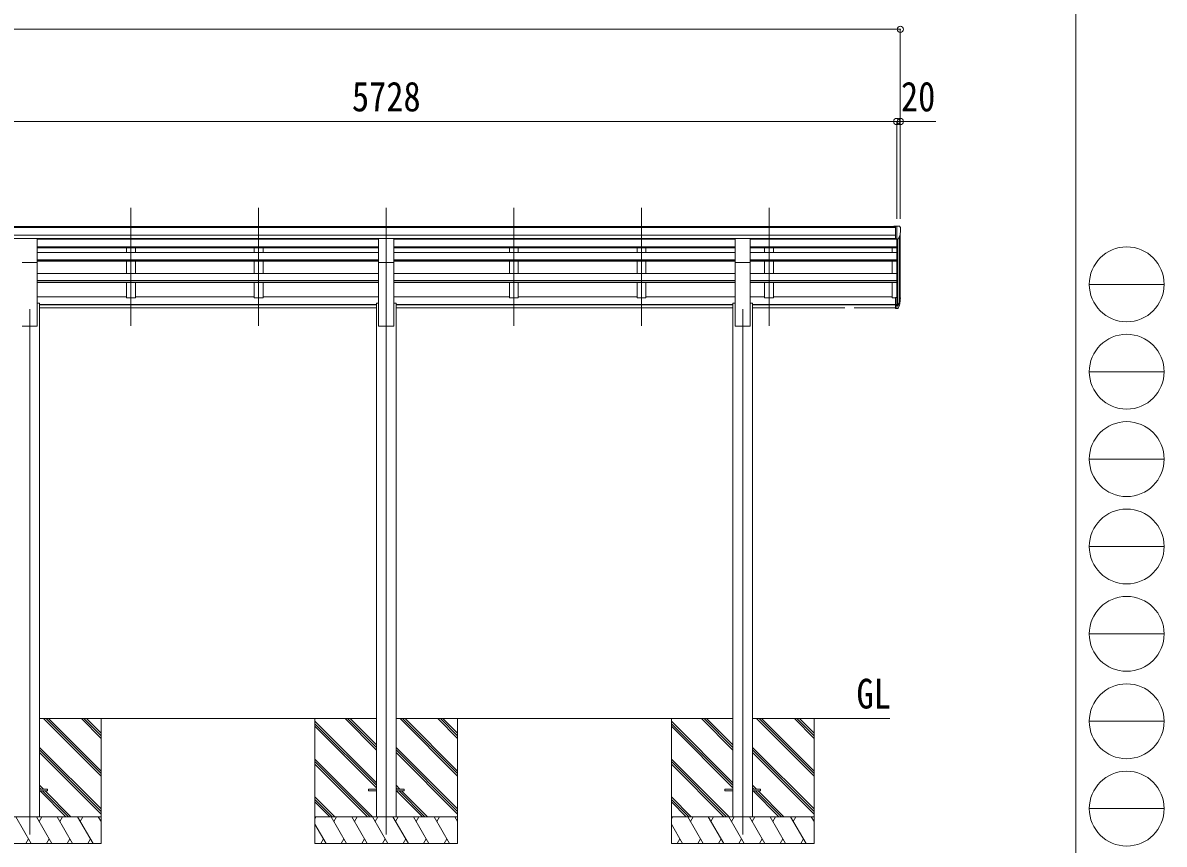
# Model space of a CAD drawing. Units: millimetres at full size, sheet at 1:35. Extents: x -9783 to 9892, y -6828 to 6752.
# Drawn here: x 3489 to 9892, y -4402 to 203 of the extents above; entities that cross this region are included whole.
import ezdxf
from ezdxf.enums import TextEntityAlignment as Align

# ---------------------------------------------------------------- set-up
doc = ezdxf.new("R2010")
doc.units = ezdxf.units.MM
doc.header["$LTSCALE"] = 35
doc.header["$PDMODE"] = 32
doc.header["$PDSIZE"] = 35
for name, color, linetype, lineweight in [('0-0_0', 7, 'Continuous', 9), ('0-1_本体', 4, 'Continuous', 9), ('0-2_部品', 7, 'Continuous', 9), ('0-8_PARTS2', 2, 'Continuous', 9), ('0-A_寸法', 6, 'Continuous', 9), ('F-0_240', 7, 'Continuous', 9)]:
    doc.layers.add(name, color=color, linetype=linetype, lineweight=lineweight)
doc.styles.add('ＭＳ ゴシック', font='')
doc.styles.get('ＭＳ ゴシック').set_extended_font_data('MS Gothic')

msp = doc.modelspace()

# ---------------------------------------------------------------- linework, layer by layer
at = {"layer": '0-0_0'}
for p, q in [((5472.3, -3698.56), (3582.3, -3698.56)), ((3927.3, -4021.02), (3604.83, -3698.56)), ((3927.3, -4006.88), (3618.97, -3698.56)), ((3927.3, -3992.73), (3633.12, -3698.56)), ((3927.3, -3808.89), (3816.96, -3698.56)), ((3927.3, -3794.75), (3831.11, -3698.56)), ((3927.3, -3780.6), (3845.25, -3698.56)), ((3927.3, -3698.56), (3927.3, -4398.56)), ((5127.3, -3698.56), (5127.3, -4398.56)), ((5472.3, -4058.23), (5127.3, -3713.24)), ((5472.3, -3874.39), (5296.46, -3698.56)), ((5472.3, -3860.25), (5310.61, -3698.56)), ((5472.3, -3846.1), (5324.75, -3698.56)), ((7472.3, -3698.56), (5582.3, -3698.56)), ((5927.3, -4021.02), (5604.83, -3698.56)), ((5927.3, -4006.88), (5618.97, -3698.56)), ((5927.3, -3992.73), (5633.12, -3698.56)), ((5927.3, -3808.89), (5816.96, -3698.56)), ((5927.3, -3794.75), (5831.11, -3698.56)), ((5927.3, -3780.6), (5845.25, -3698.56)), ((5927.3, -3698.56), (5927.3, -4398.56)), ((7127.3, -3698.56), (7127.3, -4398.56)), ((7472.3, -4058.23), (7127.3, -3713.24)), ((7472.3, -3874.39), (7296.46, -3698.56)), ((7472.3, -3860.25), (7310.61, -3698.56)), ((7472.3, -3846.1), (7324.75, -3698.56)), ((8353.3, -3698.56), (7582.3, -3698.56)), ((7927.3, -4021.02), (7604.83, -3698.56)), ((7927.3, -4006.88), (7618.97, -3698.56)), ((7927.3, -3992.73), (7633.12, -3698.56)), ((7927.3, -3808.89), (7816.96, -3698.56)), ((7927.3, -3794.75), (7831.11, -3698.56)), ((7927.3, -3780.6), (7845.25, -3698.56)), ((7927.3, -3698.56), (7927.3, -4398.56)), ((5472.3, -4072.38), (5127.3, -3727.38)), ((5472.3, -4086.52), (5127.3, -3741.52)), ((7472.3, -4072.38), (7127.3, -3727.38)), ((7472.3, -4086.52), (7127.3, -3741.52)), ((3927.3, -4204.87), (3582.3, -3859.87)), ((3927.3, -4219.01), (3582.3, -3874.01)), ((3927.3, -4233.15), (3582.3, -3888.15)), ((5927.3, -4204.87), (5582.3, -3859.87)), ((5927.3, -4219.01), (5582.3, -3874.01)), ((5927.3, -4233.15), (5582.3, -3888.15)), ((7927.3, -4204.87), (7582.3, -3859.87)), ((7927.3, -4219.01), (7582.3, -3874.01)), ((7927.3, -4233.15), (7582.3, -3888.15)), ((5450.49, -4248.56), (5127.3, -3925.37)), ((5436.35, -4248.56), (5127.3, -3939.51)), ((5422.2, -4248.56), (5127.3, -3953.65)), ((7450.49, -4248.56), (7127.3, -3925.37)), ((7436.35, -4248.56), (7127.3, -3939.51)), ((7422.2, -4248.56), (7127.3, -3953.65)), ((3604.35, -4094.06), (3582.3, -4072)), ((3590.21, -4094.06), (3582.3, -4086.14)), ((5604.35, -4094.06), (5582.3, -4072)), ((5590.21, -4094.06), (5582.3, -4086.14)), ((7604.35, -4094.06), (7582.3, -4072)), ((7590.21, -4094.06), (7582.3, -4086.14)), ((3730.57, -4248.56), (3585.07, -4103.06)), ((3744.71, -4248.56), (3599.21, -4103.06)), ((3758.85, -4248.56), (3613.35, -4103.06)), ((5238.35, -4248.56), (5127.3, -4137.5)), ((5224.21, -4248.56), (5127.3, -4151.64)), ((5730.57, -4248.56), (5585.07, -4103.06)), ((5744.71, -4248.56), (5599.21, -4103.06)), ((5758.85, -4248.56), (5613.35, -4103.06)), ((7238.35, -4248.56), (7127.3, -4137.5)), ((7224.21, -4248.56), (7127.3, -4151.64)), ((7730.57, -4248.56), (7585.07, -4103.06)), ((7744.71, -4248.56), (7599.21, -4103.06)), ((7758.85, -4248.56), (7613.35, -4103.06)), ((5210.07, -4248.56), (5127.3, -4165.78)), ((7210.07, -4248.56), (7127.3, -4165.78)), ((3127.3, -4248.56), (3927.3, -4248.56)), ((3536.14, -4398.56), (3449.54, -4248.56)), ((3651.61, -4398.56), (3565.01, -4248.56)), ((3580.01, -4274.54), (3595.01, -4248.56)), ((3767.08, -4398.56), (3680.48, -4248.56)), ((3695.48, -4274.54), (3710.48, -4248.56)), ((3882.55, -4398.56), (3795.95, -4248.56)), ((3810.95, -4274.54), (3825.95, -4248.56)), ((3927.3, -4276.06), (3911.42, -4248.56)), ((5127.3, -4248.56), (5927.3, -4248.56)), ((5133.13, -4248.56), (5127.3, -4258.66)), ((5305.2, -4398.56), (5218.6, -4248.56)), ((5248.6, -4248.56), (5233.6, -4274.54)), ((5420.67, -4398.56), (5334.07, -4248.56)), ((5349.07, -4274.54), (5364.07, -4248.56)), ((5536.14, -4398.56), (5449.54, -4248.56)), ((5464.54, -4274.54), (5479.54, -4248.56)), ((5651.61, -4398.56), (5565.01, -4248.56)), ((5580.01, -4274.54), (5595.01, -4248.56)), ((5767.08, -4398.56), (5680.48, -4248.56)), ((5695.48, -4274.54), (5710.48, -4248.56)), ((5882.55, -4398.56), (5795.95, -4248.56)), ((5810.95, -4274.54), (5825.95, -4248.56)), ((5927.3, -4276.06), (5911.42, -4248.56)), ((7127.3, -4248.56), (7927.3, -4248.56)), ((7133.13, -4248.56), (7127.3, -4258.66)), ((7305.2, -4398.56), (7218.6, -4248.56)), ((7248.6, -4248.56), (7233.6, -4274.54)), ((7420.67, -4398.56), (7334.07, -4248.56)), ((7349.07, -4274.54), (7364.07, -4248.56)), ((7536.14, -4398.56), (7449.54, -4248.56)), ((7464.54, -4274.54), (7479.54, -4248.56)), ((7651.61, -4398.56), (7565.01, -4248.56)), ((7580.01, -4274.54), (7595.01, -4248.56)), ((7767.08, -4398.56), (7680.48, -4248.56)), ((7695.48, -4274.54), (7710.48, -4248.56)), ((7882.55, -4398.56), (7795.95, -4248.56)), ((7810.95, -4274.54), (7825.95, -4248.56)), ((7927.3, -4276.06), (7911.42, -4248.56)), ((5189.73, -4398.56), (5127.3, -4290.42)), ((7189.73, -4398.56), (7127.3, -4290.42)), ((3927.3, -4398.56), (3127.3, -4398.56)), ((3521.14, -4372.58), (3506.14, -4398.56)), ((3636.61, -4372.58), (3621.61, -4398.56)), ((3752.08, -4372.58), (3737.08, -4398.56)), ((3867.55, -4372.58), (3852.55, -4398.56)), ((5927.3, -4398.56), (5127.3, -4398.56)), ((5174.73, -4372.58), (5159.73, -4398.56)), ((5290.2, -4372.58), (5275.2, -4398.56)), ((5405.67, -4372.58), (5390.67, -4398.56)), ((5521.14, -4372.58), (5506.14, -4398.56)), ((5636.61, -4372.58), (5621.61, -4398.56)), ((5752.08, -4372.58), (5737.08, -4398.56)), ((5867.55, -4372.58), (5852.55, -4398.56)), ((7927.3, -4398.56), (7127.3, -4398.56)), ((7174.73, -4372.58), (7159.73, -4398.56)), ((7290.2, -4372.58), (7275.2, -4398.56)), ((7405.67, -4372.58), (7390.67, -4398.56)), ((7521.14, -4372.58), (7506.14, -4398.56)), ((7636.61, -4372.58), (7621.61, -4398.56)), ((7752.08, -4372.58), (7737.08, -4398.56)), ((7867.55, -4372.58), (7852.55, -4398.56))]:
    msp.add_line(p, q, dxfattribs=at)
at = {"layer": '0-1_本体'}
for p, q in [((8384.8, -938.88), (2679.8, -938.88)), ((8384.8, -944.24), (2679.8, -944.24)), ((8384.8, -987.76), (2669.8, -987.76)), ((8384.8, -1005.43), (2669.8, -1005.43)), ((5484.8, -1007.8), (3569.8, -1007.8)), ((5484.8, -1010.32), (3569.8, -1010.32)), ((4070.3, -1007.8), (4070.3, -1010.32)), ((4120.3, -1007.8), (4120.3, -1010.32)), ((4786.3, -1007.8), (4786.3, -1010.32)), ((4836.3, -1007.8), (4836.3, -1010.32)), ((7484.8, -1007.8), (5569.8, -1007.8)), ((7484.8, -1010.32), (5569.8, -1010.32)), ((7569.8, -1007.8), (8384.8, -1007.8)), ((8391.3, -1010.32), (7569.8, -1010.32)), ((7650.3, -1007.8), (7650.3, -1010.32)), ((7700.3, -1007.8), (7700.3, -1010.32)), ((8391.3, -1009.68), (8391.3, -1337.12)), ((8397.3, -1009.2), (8397.3, -1381.56)), ((8407.01, -993.85), (8407.01, -1363.56)), ((8411.3, -1339.29), (8411.3, -975.05)), ((5484.8, -1052.35), (3569.8, -1052.35)), ((5484.8, -1054.04), (3569.8, -1054.04)), ((5484.8, -1057.63), (3569.8, -1057.63)), ((5484.8, -1084.73), (3569.8, -1084.73)), ((4070.3, -1057.63), (4070.3, -1084.73)), ((4120.3, -1057.63), (4120.3, -1084.73)), ((4786.3, -1057.63), (4786.3, -1084.73)), ((4836.3, -1057.63), (4836.3, -1084.73)), ((7484.8, -1052.35), (5569.8, -1052.35)), ((7484.8, -1054.04), (5569.8, -1054.04)), ((7484.8, -1057.63), (5569.8, -1057.63)), ((7484.8, -1084.73), (5569.8, -1084.73)), ((6218.3, -1057.63), (6218.3, -1084.73)), ((6268.3, -1057.63), (6268.3, -1084.73)), ((6934.3, -1057.63), (6934.3, -1084.73)), ((6984.3, -1057.63), (6984.3, -1084.73)), ((8391.3, -1052.35), (7569.8, -1052.35)), ((8391.3, -1054.04), (7569.8, -1054.04)), ((8391.3, -1057.63), (7569.8, -1057.63)), ((8391.3, -1084.73), (7569.8, -1084.73)), ((7650.3, -1057.63), (7650.3, -1084.73)), ((7700.3, -1057.63), (7700.3, -1084.73)), ((8366.3, -1084.73), (8366.3, -1057.63)), ((5484.8, -1125.36), (3569.8, -1125.36)), ((5484.8, -1127.04), (3569.8, -1127.04)), ((5484.8, -1133.83), (3569.8, -1133.83)), ((3569.8, -1498.56), (3569.8, -1140.56)), ((4070.3, -1133.83), (4070.3, -1203.22)), ((4120.3, -1133.83), (4120.3, -1203.22)), ((4786.3, -1133.83), (4786.3, -1203.22)), ((4836.3, -1133.83), (4836.3, -1203.22)), ((5484.8, -1498.56), (5484.8, -1140.56)), ((7484.8, -1125.36), (5569.8, -1125.36)), ((7484.8, -1127.04), (5569.8, -1127.04)), ((7484.8, -1133.83), (5569.8, -1133.83)), ((5569.8, -1498.56), (5569.8, -1140.56)), ((6218.3, -1133.83), (6218.3, -1203.22)), ((6268.3, -1133.83), (6268.3, -1203.22)), ((6934.3, -1133.83), (6934.3, -1203.22)), ((6984.3, -1133.83), (6984.3, -1203.22)), ((7484.8, -1498.56), (7484.8, -1140.56)), ((8391.3, -1125.36), (7569.8, -1125.36)), ((8391.3, -1127.04), (7569.8, -1127.04)), ((8391.3, -1133.83), (7569.8, -1133.83)), ((7569.8, -1498.56), (7569.8, -1140.56)), ((7650.3, -1133.83), (7650.3, -1203.22)), ((7700.3, -1133.83), (7700.3, -1203.22)), ((8366.3, -1203.22), (8366.3, -1133.83)), ((5484.8, -1203.22), (3569.8, -1203.22)), ((7484.8, -1203.22), (5569.8, -1203.22)), ((8391.3, -1203.22), (7569.8, -1203.22)), ((5484.8, -1242.36), (3569.8, -1242.36)), ((5484.8, -1244.03), (3569.8, -1244.03)), ((5484.8, -1253.67), (3569.8, -1253.67)), ((4120.3, -1253.67), (4120.3, -1337.95)), ((4836.3, -1253.67), (4836.3, -1337.95)), ((7484.8, -1242.36), (5569.8, -1242.36)), ((7484.8, -1244.03), (5569.8, -1244.03)), ((7484.8, -1253.67), (5569.8, -1253.67)), ((6268.3, -1253.67), (6268.3, -1337.95)), ((6984.3, -1253.67), (6984.3, -1337.95)), ((8391.3, -1242.36), (7569.8, -1242.36)), ((8391.3, -1244.03), (7569.8, -1244.03)), ((8391.3, -1253.67), (7569.8, -1253.67)), ((7700.3, -1253.67), (7700.3, -1337.95)), ((8366.3, -1337.95), (8366.3, -1253.67)), ((4070.3, -1332.73), (3569.8, -1332.73)), ((4786.3, -1332.73), (4120.3, -1332.73)), ((5484.8, -1333.15), (4836.3, -1333.15)), ((6218.3, -1332.73), (5569.8, -1332.73)), ((6934.3, -1332.73), (6268.3, -1332.73)), ((7484.8, -1332.73), (6984.3, -1332.73)), ((7650.3, -1332.73), (7569.8, -1332.73)), ((8366.3, -1332.73), (7700.3, -1332.73)), ((8384.8, -1337.95), (8366.3, -1337.95)), ((3582.3, -1368.56), (3569.8, -1368.56)), ((3582.3, -1368.56), (3582.3, -4248.56)), ((5472.3, -1377.04), (3582.3, -1377.04)), ((5472.3, -1378.42), (3582.3, -1378.42)), ((5472.3, -1395.6), (3582.3, -1395.6)), ((5472.3, -1368.56), (5472.3, -4248.56)), ((5484.8, -1368.56), (5472.3, -1368.56)), ((5582.3, -1368.56), (5569.8, -1368.56)), ((5582.3, -1368.56), (5582.3, -4248.56)), ((7472.3, -1377.04), (5582.3, -1377.04)), ((7472.3, -1378.42), (5582.3, -1378.42)), ((7472.3, -1395.6), (5582.3, -1395.6)), ((7472.3, -1368.56), (7472.3, -4248.56)), ((7484.8, -1368.56), (7472.3, -1368.56)), ((7582.3, -1368.56), (7569.8, -1368.56)), ((7582.3, -1368.56), (7582.3, -4248.56)), ((8384.8, -1377.04), (7582.3, -1377.04)), ((8384.8, -1378.42), (7582.3, -1378.42)), ((8099.3, -1395.6), (7582.3, -1395.6)), ((8384.8, -1395.6), (8153.3, -1395.6)), ((3569.8, -1498.56), (3484.8, -1498.56)), ((5569.8, -1498.56), (5484.8, -1498.56)), ((7569.8, -1498.56), (7484.8, -1498.56))]:
    msp.add_line(p, q, dxfattribs=at)
for points in [[(4070.3, -1253.67), (4070.3, -1337.95), (4120.3, -1337.95)], [(4786.3, -1253.67), (4786.3, -1337.95), (4836.3, -1337.95)], [(6218.3, -1253.67), (6218.3, -1337.95), (6268.3, -1337.95)], [(6934.3, -1253.67), (6934.3, -1337.95), (6984.3, -1337.95)], [(7650.3, -1253.67), (7650.3, -1337.95), (7700.3, -1337.95)]]:
    msp.add_lwpolyline(points, dxfattribs=at)
at = {"layer": '0-2_部品'}
for p, q in [((8384.8, -936.7), (8374.8, -936.78)), ((8374.8, -938.88), (8374.8, -936.78)), ((8384.8, -1008.68), (8384.8, -936.7)), ((8403.3, -936.7), (8384.8, -936.7)), ((8391.3, -1009.68), (8391.3, -936.7)), ((8403.3, -936.7), (8405.63, -936.84)), ((8406.39, -937.26), (8410.45, -943.07)), ((8413.3, -946.07), (8413.3, -946.7)), ((3569.8, -1006.56), (3484.8, -1006.56)), ((3569.8, -1140.72), (3569.8, -1006.56)), ((5569.8, -1006.56), (5484.8, -1006.56)), ((5484.8, -1140.72), (5484.8, -1006.56)), ((5569.8, -1140.72), (5569.8, -1006.56)), ((7569.8, -1006.56), (7484.8, -1006.56)), ((7484.8, -1140.72), (7484.8, -1006.56)), ((7569.8, -1140.72), (7569.8, -1006.56)), ((8384.8, -1008.68), (8391.3, -1008.68)), ((8391.3, -1009.68), (8396.5, -1009.36)), ((8398.92, -1007.87), (8408.2, -991.8)), ((3569.8, -1140.72), (3484.8, -1140.72)), ((5569.8, -1140.72), (5484.8, -1140.72)), ((7569.8, -1140.72), (7484.8, -1140.72)), ((8384.8, -1337.12), (8384.8, -1398.19)), ((8384.8, -1337.12), (8391.3, -1337.12)), ((8391.3, -1337.12), (8391.3, -1399.01)), ((8384.8, -1375.44), (8391.3, -1375.44)), ((8384.8, -1380.84), (8391.3, -1380.84)), ((8384.8, -1398.19), (8391.3, -1398.19)), ((8391.3, -1381.84), (8396.43, -1381.84)), ((8391.3, -1383.84), (8396.14, -1383.84)), ((8391.3, -1399.01), (8396.14, -1399.01)), ((8397.73, -1381.09), (8407.48, -1362.67)), ((8408.9, -1363.16), (8398.74, -1382.34)), ((8406.32, -1380.02), (8398.74, -1397.51))]:
    msp.add_line(p, q, dxfattribs=at)
at = {"layer": '0-2_部品', "color": 4}
for p, q in [((3582.3, -4094.06), (3627.3, -4094.06)), ((3627.3, -4094.06), (3627.3, -4103.06)), ((5427.3, -4094.06), (5427.3, -4103.06)), ((5427.3, -4094.06), (5472.3, -4094.06)), ((5582.3, -4094.06), (5627.3, -4094.06)), ((5627.3, -4094.06), (5627.3, -4103.06)), ((7427.3, -4094.06), (7427.3, -4103.06)), ((7427.3, -4094.06), (7472.3, -4094.06)), ((7582.3, -4094.06), (7627.3, -4094.06)), ((7627.3, -4094.06), (7627.3, -4103.06)), ((3582.3, -4103.06), (3627.3, -4103.06)), ((5427.3, -4103.06), (5472.3, -4103.06)), ((5582.3, -4103.06), (5627.3, -4103.06)), ((7427.3, -4103.06), (7472.3, -4103.06)), ((7582.3, -4103.06), (7627.3, -4103.06))]:
    msp.add_line(p, q, dxfattribs=at)
at = {"layer": '0-2_部品'}
for centre, radius, start, end in [((8405.57, -937.84), 1, 35, 86.5), ((8211.3, -946.7), 202, 347.09739, 0), ((8410.3, -946.07), 3, 0, 87), ((8396.32, -1006.37), 3, 273.5, 330), ((8323.35, -1336.72), 88.05, 342.78929, 2.77608), ((8322.64, -1341), 89.07, 345.58812, 5.50424), ((8396.14, -1380.84), 3, 270, 330), ((8396.14, -1396.01), 3, 270, 330), ((8396.43, -1380.34), 1.5, 270, 330), ((8278.08, -1343.94), 133.22, 344.28698, 356.72013)]:
    msp.add_arc(centre, radius, start, end, dxfattribs=at)
at = {"layer": '0-8_PARTS2'}
for p, q in [((4095.3, -1496.21), (4095.3, -833.69)), ((4811.3, -1496.21), (4811.3, -833.69)), ((5527.3, -1496.21), (5527.3, -833.69)), ((6243.3, -1496.21), (6243.3, -833.69)), ((6959.3, -1496.21), (6959.3, -833.69)), ((7675.3, -1496.21), (7675.3, -833.69)), ((3527.3, -1402.42), (3527.3, -4348.56)), ((7527.3, -1402.42), (7527.3, -4348.56)), ((5527.3, -1411.25), (5527.3, -4348.56))]:
    msp.add_line(p, q, dxfattribs=at)
at = {"layer": '0-A_寸法'}
for p, q in [((-3084.7, 167.34), (8411.3, 167.34)), ((8411.3, 167.34), (8411.3, -350.2)), ((8391.3, -350.2), (2663.3, -350.2)), ((8391.3, -350.2), (8391.3, -895.82)), ((8391.3, -350.2), (8391.3, -895.82)), ((8391.3, -350.2), (8411.3, -350.2)), ((8411.3, -350.2), (8411.3, -895.82)), ((8411.3, -350.2), (8611.3, -350.2))]:
    msp.add_line(p, q, dxfattribs=at)
for p in [(8411.3, 167.34), (8391.3, -350.2), (8411.3, -350.2)]:
    msp.add_point(p, dxfattribs=at)
at = {"layer": 'F-0_240', "color": 5}
msp.add_line((9396.97, 6751.9), (9396.97, -6828.1), dxfattribs=at)
at = {"layer": 'F-0_240', "color": 4}
for p, q in [((9471.77, -1263.1), (9891.77, -1263.1)), ((9471.77, -1753.1), (9891.77, -1753.1)), ((9471.77, -2243.1), (9891.77, -2243.1)), ((9471.77, -2733.1), (9891.77, -2733.1)), ((9471.77, -3223.1), (9891.77, -3223.1)), ((9471.77, -3713.1), (9891.77, -3713.1)), ((9471.77, -4203.1), (9891.77, -4203.1))]:
    msp.add_line(p, q, dxfattribs=at)
for centre in [(9681.77, -1263.1), (9681.77, -1753.1), (9681.77, -2243.1), (9681.77, -2733.1), (9681.77, -3223.1), (9681.77, -3713.1), (9681.77, -4203.1)]:
    msp.add_circle(centre, 210, dxfattribs=at)

# ---------------------------------------------------------------- texts
at = {"layer": '0-0_0', "style": 'ＭＳ ゴシック', "width": 0.85}
msp.add_text('GL', height=166.8, dxfattribs=at).set_placement((8165.62, -3691.62), align=Align.BOTTOM_LEFT)
at = {"layer": '0-A_寸法', "color": 7, "style": 'ＭＳ ゴシック', "width": 0.85}
for s, p in [('5728', (5334.8, -343.2)), ('20', (8415.05, -343.2))]:
    msp.add_text(s, height=166.8, dxfattribs=at).set_placement(p, align=Align.BOTTOM_LEFT)

doc.saveas('drawing.dxf')
